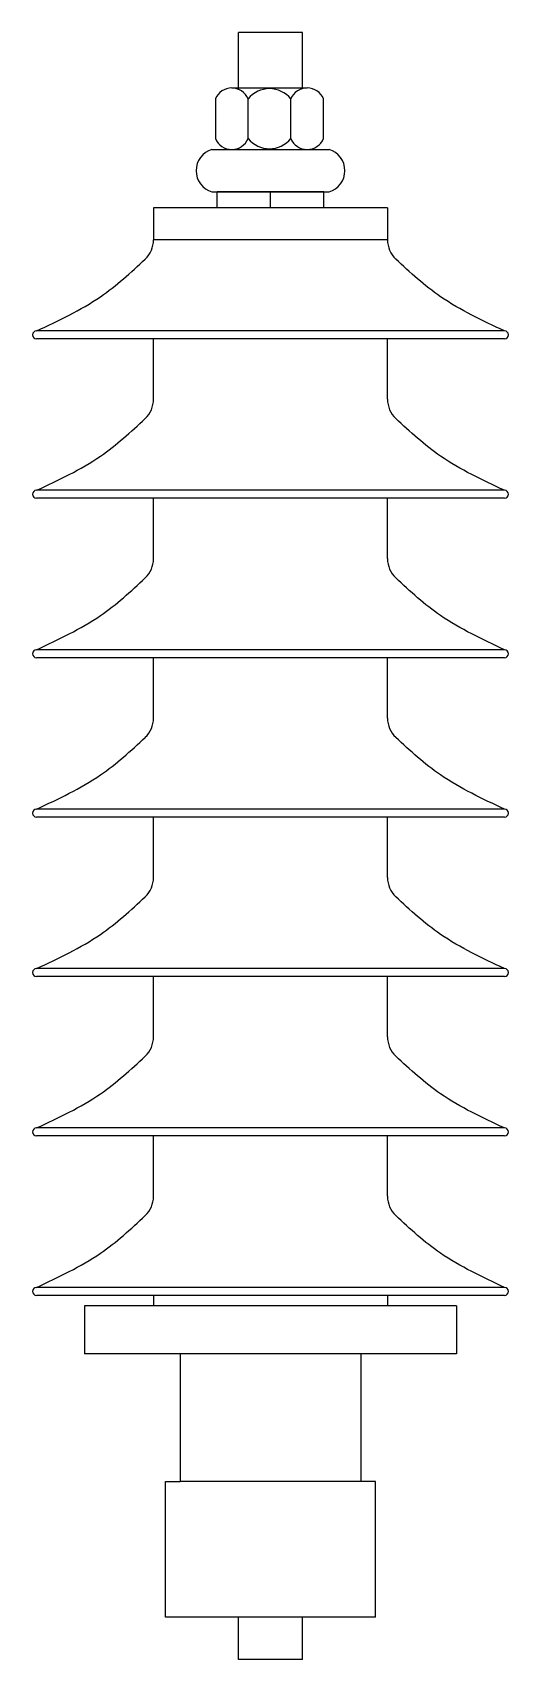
# Model space of a CAD drawing. Header units: metres. Extents: x -57343 to 109649, y -50330 to 64846.
# Drawn here: x -0.081 to 0.081, y -0.06 to 0.491 of the extents above; entities that cross this region are included whole.
import ezdxf

# ---------------------------------------------------------------- set-up
doc = ezdxf.new("R2010")
doc.units = ezdxf.units.M

# ---------------------------------------------------------------- blocks, each defined once
blk = doc.blocks.new('CSV(1)')
at = {"color": 245}
for p, q in [((10.8, 490.76), (-10.8, 490.76)), ((-10.8, 471.53), (-10.8, 490.76)), ((10.8, 471.76), (10.8, 490.76)), ((-13.1, 471.98), (12.41, 471.98)), ((-18.65, 468.31), (-18.65, 454.83)), ((-7.54, 454.83), (-7.54, 468.31)), ((6.86, 454.83), (6.86, 468.31)), ((17.96, 454.83), (17.96, 468.31)), ((17.96, 454.83), (17.96, 454.83)), ((-19.87, 451.16), (19.87, 451.16)), ((-13.1, 451.16), (12.41, 451.16)), ((-10.8, 451.16), (-10.8, 451.62)), ((10.8, 451.16), (10.8, 451.38)), ((-19.87, 436.76), (19.87, 436.76)), ((-18, 431.36), (-18, 436.76)), ((18, 436.76), (-18, 436.76)), ((10.8, 436.76), (-10.8, 436.76)), ((0, 431.36), (0, 436.76)), ((18, 431.36), (18, 436.76)), ((-39.6, 431.36), (-39.6, 420.56)), ((39.6, 431.36), (-39.6, 431.36)), ((39.6, 431.36), (39.6, 420.56)), ((39.6, 420.56), (-39.6, 420.56)), ((79.2, 389.7), (-79.2, 389.7)), ((79.2, 387), (-79.2, 387)), ((-39.6, 366.56), (-39.6, 387)), ((39.6, 366.56), (39.6, 387)), ((79.2, 335.7), (-79.2, 335.7)), ((79.2, 333), (-79.2, 333)), ((-39.6, 312.56), (-39.6, 333)), ((39.6, 312.56), (39.6, 333)), ((79.2, 281.7), (-79.2, 281.7)), ((79.2, 279), (-79.2, 279)), ((-39.6, 258.56), (-39.6, 279)), ((39.6, 258.56), (39.6, 279)), ((79.2, 227.7), (-79.2, 227.7)), ((79.2, 225), (-79.2, 225)), ((-39.6, 204.56), (-39.6, 225)), ((39.6, 204.56), (39.6, 225)), ((79.2, 173.7), (-79.2, 173.7)), ((79.2, 171), (-79.2, 171)), ((-39.6, 150.56), (-39.6, 171)), ((39.6, 150.56), (39.6, 171)), ((79.2, 119.7), (-79.2, 119.7)), ((79.2, 117), (-79.2, 117)), ((-39.6, 96.56), (-39.6, 117)), ((39.6, 96.56), (39.6, 117)), ((79.2, 65.7), (-79.2, 65.7)), ((79.2, 63), (-79.2, 63)), ((-39.6, 63), (-39.6, 59.4)), ((39.6, 63), (39.6, 59.4)), ((63, 59.4), (-63, 59.4)), ((-63, 59.4), (-63, 43.2)), ((63, 59.4), (63, 43.2)), ((63, 43.2), (-63, 43.2)), ((30.6, 43.2), (-63, 43.2)), ((-30.6, 43.2), (-30.6, 0)), ((30.6, 43.2), (30.6, 0)), ((-35.6, -46), (-35.6, 0)), ((-35.6, 0), (-30.6, 0)), ((30.6, 0), (-30.6, 0)), ((35.6, 0), (30.6, 0)), ((35.6, -46), (35.6, 0)), ((35.6, -46), (-35.6, -46)), ((-10.8, -60.34), (-10.8, -46)), ((10.8, -60.34), (10.8, -46)), ((10.8, -60.34), (-10.8, -60.34))]:
    blk.add_line(p, q, dxfattribs=at)
for centre, major_axis, start_param, end_param in [((-13.1, 465.95), (0.01, 6.03), -1.167064, 1.169607), ((-0.34, 462.5), (0, 9.25), -0.892078, 0.891047), ((12.41, 465.95), (0, 6.03), -1.168335, 1.168336), ((-13.1, 457.19), (-0.01, 6.03), 1.971986, 4.308657), ((-0.34, 460.64), (0, 9.25), 2.250546, 4.033671), ((12.41, 457.19), (0, 6.03), 1.973257, 4.309928), ((-17.67, 443.96), (0, 7.53), 0.297029, 2.844564), ((17.67, 443.96), (0, 7.53), 3.438621, 5.986157), ((-48.6, 420.56), (6.36, 6.36), 4.68444, 5.497787), ((48.6, 420.56), (-6.36, 6.36), 0.785398, 1.598745), ((-79.2, 388.35), (-0.955, 0.955), -0.785398, 2.356194), ((79.2, 388.35), (0.955, 0.955), 3.926991, 7.068583), ((-48.6, 366.56), (6.36, 6.36), 4.68444, 5.497787), ((48.6, 366.56), (-6.36, 6.36), 0.785398, 1.598745), ((-79.2, 334.35), (-0.955, 0.955), -0.785398, 2.356194), ((79.2, 334.35), (0.955, 0.955), 3.926991, 7.068583), ((-48.6, 312.56), (6.36, 6.36), 4.68444, 5.497787), ((48.6, 312.56), (-6.36, 6.36), 0.785398, 1.598745), ((-79.2, 280.35), (-0.955, 0.955), -0.785398, 2.356194), ((79.2, 280.35), (0.955, 0.955), 3.926991, 7.068583), ((-48.6, 258.56), (6.36, 6.36), 4.68444, 5.497787), ((48.6, 258.56), (-6.36, 6.36), 0.785398, 1.598745), ((-79.2, 226.35), (-0.955, 0.955), -0.785398, 2.356194), ((79.2, 226.35), (0.955, 0.955), 3.926991, 7.068583), ((-48.6, 204.56), (6.36, 6.36), 4.68444, 5.497787), ((48.6, 204.56), (-6.36, 6.36), 0.785398, 1.598745), ((-79.2, 172.35), (-0.955, 0.955), -0.785398, 2.356194), ((79.2, 172.35), (0.955, 0.955), 3.926991, 7.068583), ((-48.6, 150.56), (6.36, 6.36), 4.68444, 5.497787), ((48.6, 150.56), (-6.36, 6.36), 0.785398, 1.598745), ((-79.2, 118.35), (-0.955, 0.955), -0.785398, 2.356194), ((79.2, 118.35), (0.955, 0.955), 3.926991, 7.068583), ((-48.6, 96.56), (6.36, 6.36), 4.68444, 5.497787), ((48.6, 96.56), (-6.36, 6.36), 0.785398, 1.598745), ((-79.2, 64.35), (-0.955, 0.955), -0.785398, 2.356194), ((79.2, 64.35), (0.955, 0.955), 3.926991, 7.068583)]:
    blk.add_ellipse(centre, major_axis=major_axis, ratio=1, start_param=start_param, end_param=end_param, dxfattribs=at)
for points in [[(-79.2, 389.7), (-71.74, 393.19), (-58.24, 399.49), (-47.25, 409.45), (-42.42, 414.02)], [(79.2, 389.7), (71.74, 393.19), (58.24, 399.49), (47.25, 409.45), (42.42, 414.02)], [(-79.2, 335.7), (-71.74, 339.19), (-58.24, 345.49), (-47.25, 355.45), (-42.42, 360.02)], [(79.2, 335.7), (71.74, 339.19), (58.24, 345.49), (47.25, 355.45), (42.42, 360.02)], [(-79.2, 281.7), (-71.74, 285.19), (-58.24, 291.49), (-47.25, 301.45), (-42.42, 306.02)], [(79.2, 281.7), (71.74, 285.19), (58.24, 291.49), (47.25, 301.45), (42.42, 306.02)], [(-79.2, 227.7), (-71.74, 231.19), (-58.24, 237.49), (-47.25, 247.45), (-42.42, 252.02)], [(79.2, 227.7), (71.74, 231.19), (58.24, 237.49), (47.25, 247.45), (42.42, 252.02)], [(-79.2, 173.7), (-71.74, 177.19), (-58.24, 183.49), (-47.25, 193.45), (-42.42, 198.02)], [(79.2, 173.7), (71.74, 177.19), (58.24, 183.49), (47.25, 193.45), (42.42, 198.02)], [(-79.2, 119.7), (-71.74, 123.19), (-58.24, 129.49), (-47.25, 139.45), (-42.42, 144.02)], [(79.2, 119.7), (71.74, 123.19), (58.24, 129.49), (47.25, 139.45), (42.42, 144.02)], [(-79.2, 65.7), (-71.74, 69.19), (-58.24, 75.49), (-47.25, 85.45), (-42.42, 90.02)], [(79.2, 65.7), (71.74, 69.19), (58.24, 75.49), (47.25, 85.45), (42.42, 90.02)]]:
    blk.add_open_spline(points, degree=3, knots=[0, 0, 0, 0, 13.624335, 24.640842, 24.640842, 24.640842, 24.640842], dxfattribs=at)

msp = doc.modelspace()

# ---------------------------------------------------------------- block references
at = {"xscale": 0.001, "yscale": 0.001, "zscale": 0.001}
msp.add_blockref('CSV(1)', (0, 0), dxfattribs=at)

doc.saveas('drawing.dxf')
